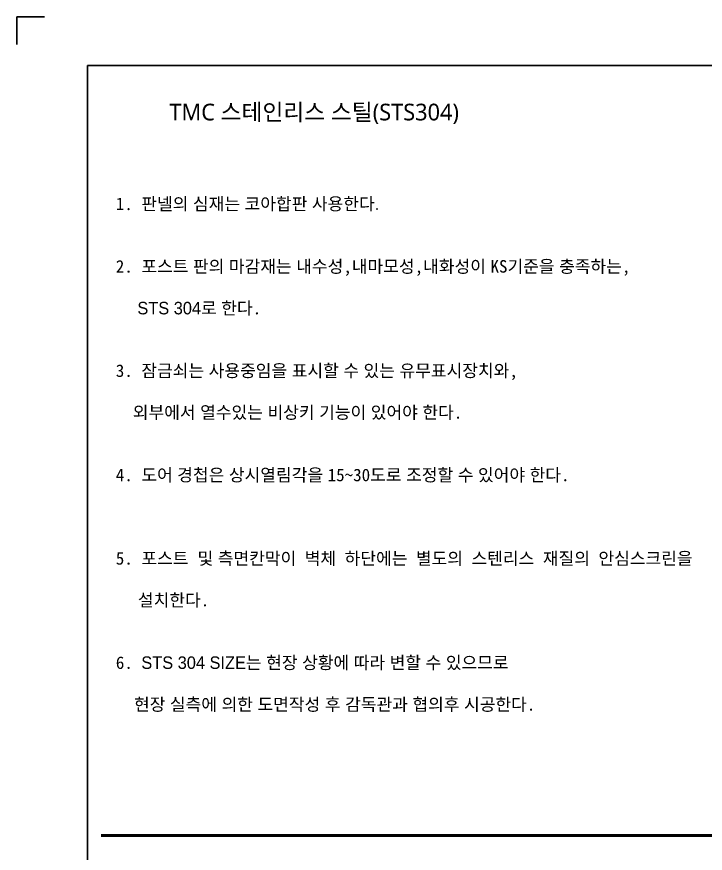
# Model space of a CAD drawing. Extents: x -256 to 8104, y -176 to 5714.
# Drawn here: x -256 to 2221, y 2705 to 5714 of the extents above; entities that cross this region are included whole.
import ezdxf
from ezdxf.enums import TextEntityAlignment as Align

# ---------------------------------------------------------------- set-up
doc = ezdxf.new("R2010")
doc.units = 0
doc.header["$LTSCALE"] = 30
doc.layers.get('0').update_dxf_attribs({"linetype": 'CONTINUOUS'})
doc.layers.add('jac text', color=7, linetype='CONTINUOUS')
doc.layers.add('TIT', color=3, linetype='CONTINUOUS')
doc.styles.add('돋움', font='malgun.ttf')

# ---------------------------------------------------------------- blocks, each defined once
blk = doc.blocks.new('STS_10', base_point=(108397.3, -5176.8))
at = {"color": 2}
for p, q in [((108141.5, 537.5), (108141.5, 437.5)), ((108141.5, 537.5), (108141.5, 437.5)), ((108141.5, 537.5), (108141.5, 437.5)), ((108241.5, 537.5), (108141.5, 537.5)), ((108141.5, 537.5), (108141.5, 437.5))]:
    blk.add_line(p, q, dxfattribs=at)
for points in [[(108396.6, 361.6), (115649, 361.6), (115649, -5176.7), (108396.6, -5176.7)], [(108396.6, 361.6), (115649, 361.6), (115649, -5176.7), (108396.6, -5176.7)], [(108396.6, 361.6), (116378.5, 361.6), (116378.5, -5176.7), (108396.6, -5176.7)]]:
    blk.add_lwpolyline(points, close=True, dxfattribs=at)
at = {"color": 8, "const_width": 10}
blk.add_lwpolyline([(108444.7, -2407.5), (114229.3, -2407.5)], dxfattribs=at)
at = {"layer": 'jac text', "insert": (108497.9, -1963.6), "char_height": 45, "attachment_point": 7}
blk.add_mtext('1. {\\f굴림|c129|p50;판넬의 심재는 코아합판 사용한다.    \\P     \\P}\\P2. {\\f굴림|c129|p50;포스트 판의 마감재는 내수성},{\\f굴림|c129|p50;내마모성},{\\f굴림|c129|p50;내화성이 }KS{\\f굴림|c129|p50;기준을 충족하는},\\P \\P  {\\f굴림|c129|p50; STS 304로 한다}. \\P\\P\\P3. {\\f굴림|c129|p50;잠금쇠는 사용중임을 표시할 수 있는 유무표시장치와}, \\P\\P  {\\f굴림|c129|p50;외부에서 열수있는 비상키 기능이 있어야 한다}.\\P\\P\\P4. {\\f굴림|c129|p50;도어 경첩은 상시열림각을 }15~30{\\f굴림|c129|p50;도로 조정할 수 있어야 한다}.\\P\\P\\P\\P5. {\\f굴림|c129|p50;포스트  및 측면칸막이} {\\f굴림|c129|p50;벽체} {\\f굴림|c129|p50;하단에는} {\\f굴림|c129|p50;별도의} {\\f굴림|c129|p50;스텐리스} {\\f굴림|c129|p50;재질의} {\\f굴림|c129|p50;안심스크린을\\P\\P   } {\\f굴림|c129|p50;설치한다}.\\P\\P\\P6. {\\f굴림|c129|p50;STS 304 SIZE는 현장 상황에 따라 변할 수 있으므로 \\P\\P    현장 실측에 의한 도면작성 후 감독관과 협의후 시공한다}. ', dxfattribs=at)
at = {"layer": 'TIT', "style": '돋움'}
blk.add_text('TMC 스테인리스 스틸(STS304)', height=60, dxfattribs=at).set_placement((109732.5, 164.6), align=Align.RIGHT)

msp = doc.modelspace()

# ---------------------------------------------------------------- block references
msp.add_blockref('STS_10', (0, 0))

doc.saveas('drawing.dxf')
